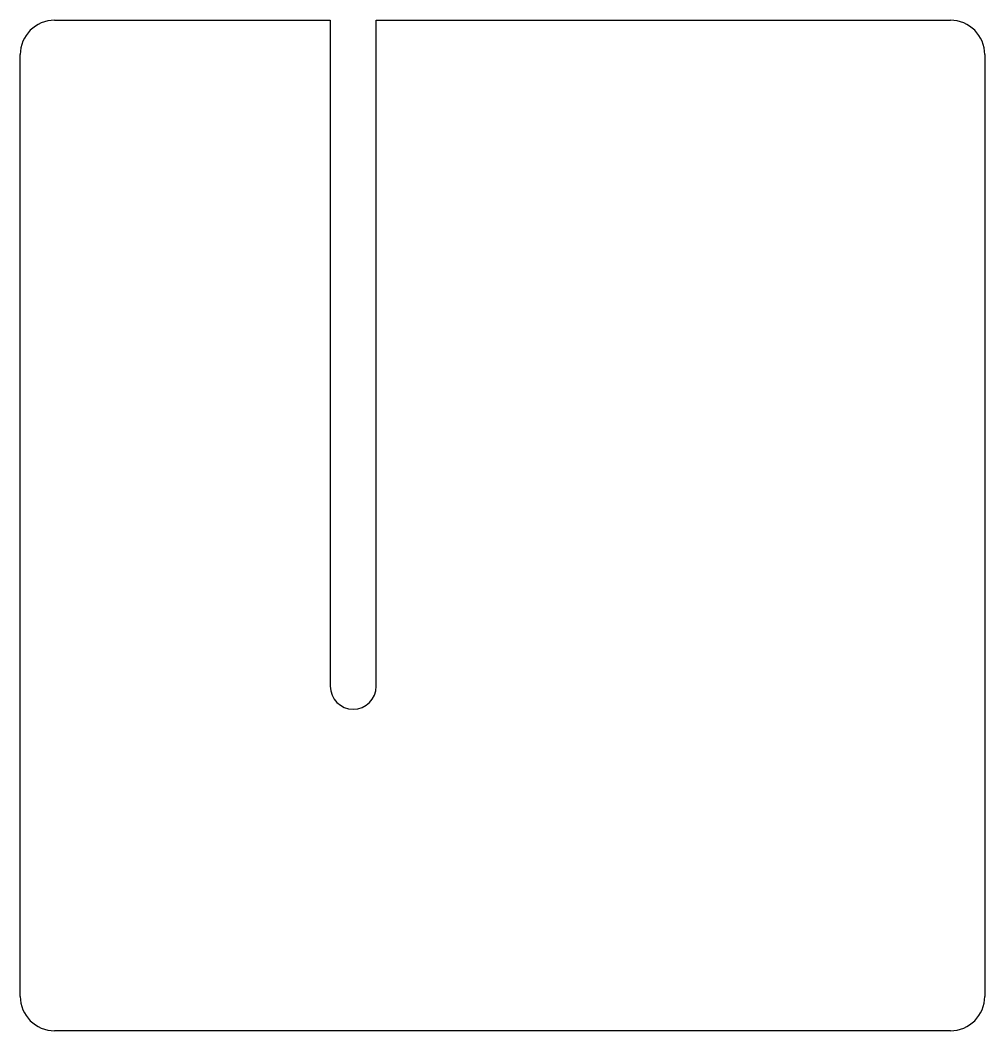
# Model space of a CAD drawing. Header units: millimetres. Extents: x -21 to 21, y -22 to 22.
import ezdxf

# ---------------------------------------------------------------- set-up
doc = ezdxf.new("R2010")
doc.units = ezdxf.units.MM
doc.layers.add('Edge.Cuts', color=7, linetype='Continuous')

msp = doc.modelspace()

# ---------------------------------------------------------------- linework, layer by layer
at = {"layer": 'Edge.Cuts'}
for p, q in [((-19.5, 22), (-7.5, 22)), ((-7.5, 22), (-7.5, -7)), ((-5.5, 22), (19.5, 22)), ((-5.5, -7), (-5.5, 22)), ((-21, -20.5), (-21, 20.5)), ((21, 20.5), (21, -20.5)), ((19.5, -22), (-19.5, -22))]:
    msp.add_line(p, q, dxfattribs=at)
for centre, radius, start, end in [((-19.5, 20.5), 1.5, 90.0013, 179.9987), ((19.5, 20.5), 1.5, 0.0013, 89.9987), ((-6.5, -7), 1, 180, 360), ((-19.5, -20.5), 1.5, -179.9987, -90.0013), ((19.5, -20.5), 1.5, -89.9987, -0.0013)]:
    msp.add_arc(centre, radius, start, end, dxfattribs=at)

doc.saveas('drawing.dxf')
